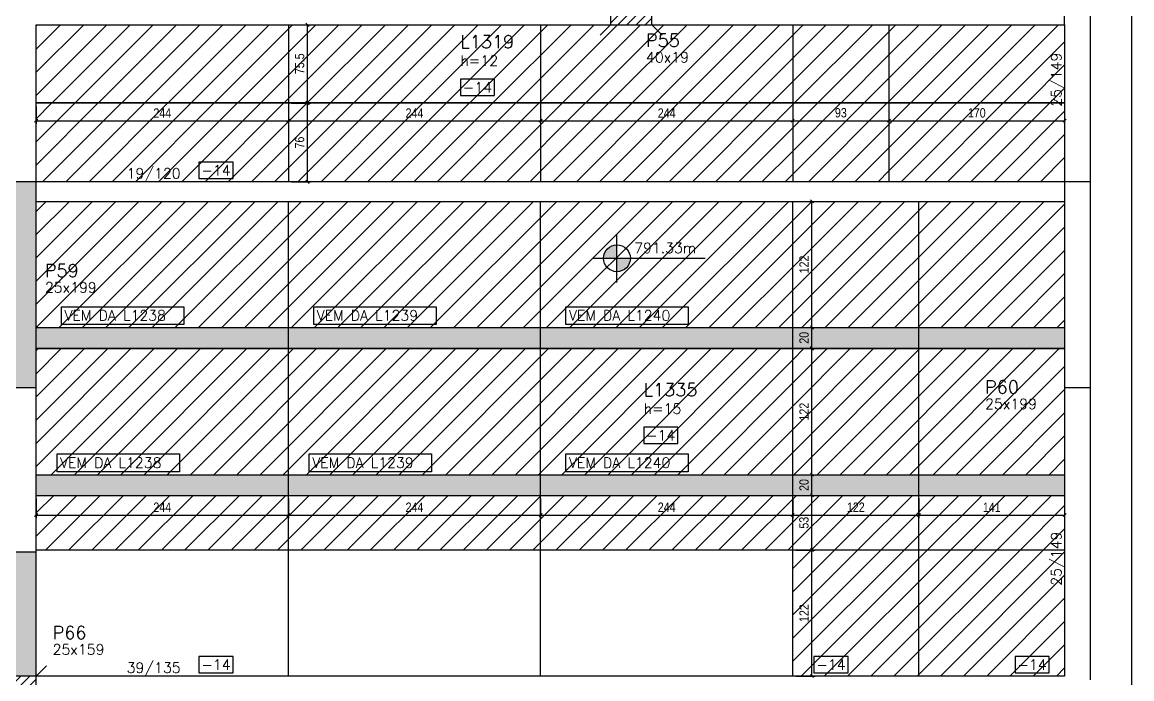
# Model space of a CAD drawing. Extents: x -3557 to 8661, y -614 to 3008.
# Drawn here: x 6083 to 7157, y 728 to 1363 of the extents above; entities that cross this region are included whole.
import ezdxf
from ezdxf.enums import TextEntityAlignment as Align

# ---------------------------------------------------------------- set-up
doc = ezdxf.new("R2010")
doc.units = 0
for name, color, linetype in [('COTA', 241, 'Continuous'), ('F-LAJES', 3, 'Continuous'), ('F-LAJES-DIM', 2, 'Continuous'), ('F-LAJES-NOME', 4, 'Continuous'), ('F-NÍVEL-PLANTA', 2, 'Continuous'), ('F-PILARES-DIM', 172, 'Continuous'), ('F-PILARES-HACH', 174, 'Continuous'), ('F-PILARES-M', 170, 'Continuous'), ('F-PILARES-N', 170, 'Continuous'), ('F-PILARES-NASCE', 4, 'Continuous'), ('F-PILARES-NOME', 170, 'Continuous'), ('F-TEXTO', 6, 'Continuous'), ('F-VIGAS', 3, 'Continuous'), ('F-VIGAS-DIM', 2, 'Continuous'), ('Painéis', 200, 'Continuous')]:
    doc.layers.add(name, color=color, linetype=linetype)
doc.layers.add('F-DESNIVEL-3', color=7, linetype='Continuous', true_color=0xd5c7ff)
doc.layers.add('Hachura', color=251, linetype='Continuous', lineweight=9)
doc.styles.add('COTA TECNICA-50', font='techl___.ttf', dxfattribs={"height": 9})
doc.styles.add('MCP', font='romans.shx')
doc.dimstyles.new('COTA PAINEL-50', dxfattribs={"dimtxt": 9, "dimasz": 3, "dimexe": 3, "dimexo": 3, "dimgap": 3, "dimtad": 1, "dimdec": 1, "dimzin": 12, "dimdsep": 46, "dimtxsty": 'COTA TECNICA-50', "dimblk1": 'OBLIQUE', "dimblk2": 'OBLIQUE', "dimsah": 1, "dimcen": 0.9, "dimclrd": 4, "dimclre": 4, "dimclrt": 240, "dimadec": 1, "dimazin": 3, "dimtfac": 1, "dimtdec": 1, "dimtmove": 0, "dimatfit": 3, "dimfxl": 1, "dimtolj": 1, "dimtzin": 12, "dimarcsym": 0})
pattern_1 = [(45, (3857.195, 715.201), (-4.419417, 4.419417), [])]

# ---------------------------------------------------------------- blocks, each defined once
blk = doc.blocks.new('*U498')
at = {"layer": 'F-LAJES-DIM', "color": 1}
blk.add_lwpolyline([(0, 0), (33, 0), (33, 16), (0, 16)], close=True, dxfattribs=at)
at = {"layer": 'F-LAJES-DIM', "style": 'MCP'}
blk.add_attdef('DIM', text='', height=10, dxfattribs=at).set_placement((16.5, 8), align=Align.MIDDLE_CENTER)
blk = doc.blocks.new('*U499')
at = {"layer": 'F-LAJES-DIM', "color": 1}
blk.add_lwpolyline([(0, 0), (33, 0), (33, 16), (0, 16)], close=True, dxfattribs=at)
at = {"layer": 'F-LAJES-DIM', "style": 'MCP'}
blk.add_attdef('DIM', text='', height=10, dxfattribs=at).set_placement((16.5, 8), align=Align.MIDDLE_CENTER)
blk = doc.blocks.new('*U505')
at = {"layer": 'F-VIGAS-DIM', "color": 1}
blk.add_lwpolyline([(0, 0), (33, 0), (33, 16), (0, 16)], close=True, dxfattribs=at)
at = {"layer": 'F-VIGAS-DIM', "style": 'MCP'}
blk.add_attdef('DIM', text='', height=10, dxfattribs=at).set_placement((16.5, 8), align=Align.MIDDLE_CENTER)
blk = doc.blocks.new('*U506')
at = {"layer": 'F-VIGAS-DIM', "color": 1}
blk.add_lwpolyline([(0, 0), (33, 0), (33, 16), (0, 16)], close=True, dxfattribs=at)
at = {"layer": 'F-VIGAS-DIM', "style": 'MCP'}
blk.add_attdef('DIM', text='', height=10, dxfattribs=at).set_placement((16.5, 8), align=Align.MIDDLE_CENTER)
blk = doc.blocks.new('*U527')
at = {"layer": 'F-VIGAS-DIM', "color": 1}
blk.add_lwpolyline([(0, 0), (33, 0), (33, 16), (0, 16)], close=True, dxfattribs=at)
at = {"layer": 'F-VIGAS-DIM', "style": 'MCP'}
blk.add_attdef('DIM', text='', height=10, dxfattribs=at).set_placement((16.5, 8), align=Align.MIDDLE_CENTER)
blk = doc.blocks.new('*U529')
at = {"layer": 'F-VIGAS-DIM', "color": 1}
blk.add_lwpolyline([(0, 0), (33, 0), (33, 16), (0, 16)], close=True, dxfattribs=at)
at = {"layer": 'F-VIGAS-DIM', "style": 'MCP'}
blk.add_attdef('DIM', text='', height=10, dxfattribs=at).set_placement((16.5, 8), align=Align.MIDDLE_CENTER)
blk = doc.blocks.new('Nível - Planta')
at = {"layer": 'F-NÍVEL-PLANTA'}
h = blk.add_hatch(color=71, dxfattribs=at)
h.paths.add_polyline_path([(0, 0), (0, 0.26, 0.414214), (-0.26, 0)])
h.paths.add_polyline_path([(0.26, 0), (0, 0), (0, -0.26, 0.414214)])
for p, q in [((0, -0.469), (0, 0.469)), ((-0.469, 0), (1.704, 0))]:
    blk.add_line(p, q, dxfattribs=at)
blk.add_circle((0, 0), 0.26, dxfattribs=at)
at = {"layer": 'F-TEXTO', "color": 3, "style": 'MCP'}
blk.add_attdef('NÍVEL', (0.333, 0.102), '', height=0.2, dxfattribs=at)
blk = doc.blocks.new('_Oblique')
at = {"color": 0, "linetype": 'ByBlock', "lineweight": -2}
blk.add_line((-0.5, -0.5), (0.5, 0.5), dxfattribs=at)
blk = doc.blocks.new('*D656')
at = {"layer": 'COTA', "color": 4, "lineweight": -2, "transparency": 16777216}
for p, q in [((6096.7, 902.2), (6096.7, 883.1)), ((6340.7, 902.2), (6340.7, 883.1)), ((6096.7, 886.1), (6340.7, 886.1))]:
    blk.add_line(p, q, dxfattribs=at)
at = {"layer": 'Defpoints', "color": 0, "transparency": 16777216}
for p in [(6096.7, 905.2), (6340.7, 905.2), (6340.7, 886.1)]:
    blk.add_point(p, dxfattribs=at)
at = {"layer": 'COTA', "color": 4, "lineweight": -2, "transparency": 16777216, "xscale": 3, "yscale": 3, "zscale": 3, "rotation": 180}
blk.add_blockref('_Oblique', (6096.7, 886.1), dxfattribs=at)
at = {"layer": 'COTA', "color": 4, "lineweight": -2, "transparency": 16777216, "xscale": 3, "yscale": 3, "zscale": 3}
blk.add_blockref('_Oblique', (6340.7, 886.1), dxfattribs=at)
at = {"layer": 'COTA', "color": 240, "transparency": 16777216, "insert": (6218.7, 893.7), "char_height": 9, "attachment_point": 5, "style": 'COTA TECNICA-50'}
blk.add_mtext('\\A1;244', dxfattribs=at)
blk = doc.blocks.new('*D657')
at = {"layer": 'COTA', "color": 4, "lineweight": -2, "transparency": 16777216}
for p, q in [((6340.7, 902.2), (6340.7, 883.1)), ((6584.7, 902.2), (6584.7, 883.1)), ((6340.7, 886.1), (6584.7, 886.1))]:
    blk.add_line(p, q, dxfattribs=at)
at = {"layer": 'Defpoints', "color": 0, "transparency": 16777216}
for p in [(6340.7, 905.2), (6584.7, 905.2), (6584.7, 886.1)]:
    blk.add_point(p, dxfattribs=at)
at = {"layer": 'COTA', "color": 4, "lineweight": -2, "transparency": 16777216, "xscale": 3, "yscale": 3, "zscale": 3, "rotation": 180}
blk.add_blockref('_Oblique', (6340.7, 886.1), dxfattribs=at)
at = {"layer": 'COTA', "color": 4, "lineweight": -2, "transparency": 16777216, "xscale": 3, "yscale": 3, "zscale": 3}
blk.add_blockref('_Oblique', (6584.7, 886.1), dxfattribs=at)
at = {"layer": 'COTA', "color": 240, "transparency": 16777216, "insert": (6462.7, 893.7), "char_height": 9, "attachment_point": 5, "style": 'COTA TECNICA-50'}
blk.add_mtext('\\A1;244', dxfattribs=at)
blk = doc.blocks.new('*D658')
at = {"layer": 'COTA', "color": 4, "lineweight": -2, "transparency": 16777216}
for p, q in [((6584.7, 902.2), (6584.7, 883.1)), ((6828.7, 902.2), (6828.7, 883.1)), ((6584.7, 886.1), (6828.7, 886.1))]:
    blk.add_line(p, q, dxfattribs=at)
at = {"layer": 'Defpoints', "color": 0, "transparency": 16777216}
for p in [(6584.7, 905.2), (6828.7, 905.2), (6828.7, 886.1)]:
    blk.add_point(p, dxfattribs=at)
at = {"layer": 'COTA', "color": 4, "lineweight": -2, "transparency": 16777216, "xscale": 3, "yscale": 3, "zscale": 3, "rotation": 180}
blk.add_blockref('_Oblique', (6584.7, 886.1), dxfattribs=at)
at = {"layer": 'COTA', "color": 4, "lineweight": -2, "transparency": 16777216, "xscale": 3, "yscale": 3, "zscale": 3}
blk.add_blockref('_Oblique', (6828.7, 886.1), dxfattribs=at)
at = {"layer": 'COTA', "color": 240, "transparency": 16777216, "insert": (6706.7, 893.7), "char_height": 9, "attachment_point": 5, "style": 'COTA TECNICA-50'}
blk.add_mtext('\\A1;244', dxfattribs=at)
blk = doc.blocks.new('*D659')
at = {"layer": 'COTA', "color": 4, "lineweight": -2, "transparency": 16777216}
for p, q in [((6828.7, 902.2), (6828.7, 883.1)), ((6950.7, 902.2), (6950.7, 883.1)), ((6828.7, 886.1), (6950.7, 886.1))]:
    blk.add_line(p, q, dxfattribs=at)
at = {"layer": 'Defpoints', "color": 0, "transparency": 16777216}
for p in [(6828.7, 905.2), (6950.7, 905.2), (6950.7, 886.1)]:
    blk.add_point(p, dxfattribs=at)
at = {"layer": 'COTA', "color": 4, "lineweight": -2, "transparency": 16777216, "xscale": 3, "yscale": 3, "zscale": 3, "rotation": 180}
blk.add_blockref('_Oblique', (6828.7, 886.1), dxfattribs=at)
at = {"layer": 'COTA', "color": 4, "lineweight": -2, "transparency": 16777216, "xscale": 3, "yscale": 3, "zscale": 3}
blk.add_blockref('_Oblique', (6950.7, 886.1), dxfattribs=at)
at = {"layer": 'COTA', "color": 240, "transparency": 16777216, "insert": (6889.7, 893.7), "char_height": 9, "attachment_point": 5, "style": 'COTA TECNICA-50'}
blk.add_mtext('\\A1;122', dxfattribs=at)
blk = doc.blocks.new('*D660')
at = {"layer": 'COTA', "color": 4, "lineweight": -2, "transparency": 16777216}
for p, q in [((6950.7, 902.2), (6950.7, 883.1)), ((7091.7, 902.2), (7091.7, 883.1)), ((6950.7, 886.1), (7091.7, 886.1))]:
    blk.add_line(p, q, dxfattribs=at)
at = {"layer": 'Defpoints', "color": 0, "transparency": 16777216}
for p in [(6950.7, 905.2), (7091.7, 905.2), (7091.7, 886.1)]:
    blk.add_point(p, dxfattribs=at)
at = {"layer": 'COTA', "color": 4, "lineweight": -2, "transparency": 16777216, "xscale": 3, "yscale": 3, "zscale": 3, "rotation": 180}
blk.add_blockref('_Oblique', (6950.7, 886.1), dxfattribs=at)
at = {"layer": 'COTA', "color": 4, "lineweight": -2, "transparency": 16777216, "xscale": 3, "yscale": 3, "zscale": 3}
blk.add_blockref('_Oblique', (7091.7, 886.1), dxfattribs=at)
at = {"layer": 'COTA', "color": 240, "transparency": 16777216, "insert": (7021.2, 893.7), "char_height": 9, "attachment_point": 5, "style": 'COTA TECNICA-50'}
blk.add_mtext('\\A1;141', dxfattribs=at)
blk = doc.blocks.new('*D661')
at = {"layer": 'COTA', "color": 4, "lineweight": -2, "transparency": 16777216}
for p, q in [((6831.7, 852.2), (6850.2, 852.2)), ((6847.2, 730.2), (6847.2, 852.2)), ((6831.7, 730.2), (6850.2, 730.2))]:
    blk.add_line(p, q, dxfattribs=at)
at = {"layer": 'Defpoints', "color": 0, "transparency": 16777216}
for p in [(6828.7, 852.2), (6847.2, 852.2), (6828.7, 730.2)]:
    blk.add_point(p, dxfattribs=at)
at = {"layer": 'COTA', "color": 4, "lineweight": -2, "transparency": 16777216, "xscale": 3, "yscale": 3, "zscale": 3}
for p, rotation in [((6847.2, 852.2), 90), ((6847.2, 730.2), 270)]:
    blk.add_blockref('_Oblique', p, dxfattribs=dict(at, rotation=rotation))
at = {"layer": 'COTA', "color": 240, "transparency": 16777216, "insert": (6839.6, 791.2), "char_height": 9, "attachment_point": 5, "rotation": 90, "style": 'COTA TECNICA-50'}
blk.add_mtext('\\A1;122', dxfattribs=at)
blk = doc.blocks.new('*D662')
at = {"layer": 'COTA', "color": 4, "lineweight": -2, "transparency": 16777216}
for p, q in [((6847.2, 852.2), (6847.2, 905.2)), ((6831.7, 852.2), (6850.2, 852.2))]:
    blk.add_line(p, q, dxfattribs=at)
at = {"layer": 'Defpoints', "color": 0, "transparency": 16777216}
for p in [(6847.2, 905.2), (6847.2, 905.2), (6828.7, 852.2)]:
    blk.add_point(p, dxfattribs=at)
at = {"layer": 'COTA', "color": 4, "lineweight": -2, "transparency": 16777216, "xscale": 3, "yscale": 3, "zscale": 3}
for p, rotation in [((6847.2, 905.2), 90), ((6847.2, 852.2), 270)]:
    blk.add_blockref('_Oblique', p, dxfattribs=dict(at, rotation=rotation))
at = {"layer": 'COTA', "color": 240, "transparency": 16777216, "insert": (6839.5, 878.7), "char_height": 9, "attachment_point": 5, "rotation": 90, "style": 'COTA TECNICA-50'}
blk.add_mtext('\\A1;53', dxfattribs=at)
blk = doc.blocks.new('*D663')
at = {"layer": 'COTA', "color": 4, "lineweight": -2, "transparency": 16777216}
blk.add_line((6847.2, 905.2), (6847.2, 925.2), dxfattribs=at)
at = {"layer": 'Defpoints', "color": 0, "transparency": 16777216}
for p in [(6847.2, 925.2), (6847.2, 925.2), (6847.2, 905.2)]:
    blk.add_point(p, dxfattribs=at)
at = {"layer": 'COTA', "color": 4, "lineweight": -2, "transparency": 16777216, "xscale": 3, "yscale": 3, "zscale": 3}
for p, rotation in [((6847.2, 925.2), 90), ((6847.2, 905.2), 270)]:
    blk.add_blockref('_Oblique', p, dxfattribs=dict(at, rotation=rotation))
at = {"layer": 'COTA', "color": 240, "transparency": 16777216, "insert": (6839.6, 915.2), "char_height": 9, "attachment_point": 5, "rotation": 90, "style": 'COTA TECNICA-50'}
blk.add_mtext('\\A1;20', dxfattribs=at)
blk = doc.blocks.new('*D664')
at = {"layer": 'COTA', "color": 4, "lineweight": -2, "transparency": 16777216}
blk.add_line((6847.2, 925.2), (6847.2, 1047.2), dxfattribs=at)
at = {"layer": 'Defpoints', "color": 0, "transparency": 16777216}
for p in [(6847.2, 1047.2), (6847.2, 1047.2), (6847.2, 925.2)]:
    blk.add_point(p, dxfattribs=at)
at = {"layer": 'COTA', "color": 4, "lineweight": -2, "transparency": 16777216, "xscale": 3, "yscale": 3, "zscale": 3}
for p, rotation in [((6847.2, 1047.2), 90), ((6847.2, 925.2), 270)]:
    blk.add_blockref('_Oblique', p, dxfattribs=dict(at, rotation=rotation))
at = {"layer": 'COTA', "color": 240, "transparency": 16777216, "insert": (6839.6, 986.2), "char_height": 9, "attachment_point": 5, "rotation": 90, "style": 'COTA TECNICA-50'}
blk.add_mtext('\\A1;122', dxfattribs=at)
blk = doc.blocks.new('*D665')
at = {"layer": 'COTA', "color": 4, "lineweight": -2, "transparency": 16777216}
blk.add_line((6847.2, 1047.7), (6847.2, 1067.7), dxfattribs=at)
at = {"layer": 'Defpoints', "color": 0, "transparency": 16777216}
for p in [(6847.2, 1067.7), (6847.2, 1067.7), (6847.2, 1047.7)]:
    blk.add_point(p, dxfattribs=at)
at = {"layer": 'COTA', "color": 4, "lineweight": -2, "transparency": 16777216, "xscale": 3, "yscale": 3, "zscale": 3}
for p, rotation in [((6847.2, 1067.7), 90), ((6847.2, 1047.7), 270)]:
    blk.add_blockref('_Oblique', p, dxfattribs=dict(at, rotation=rotation))
at = {"layer": 'COTA', "color": 240, "transparency": 16777216, "insert": (6839.6, 1057.7), "char_height": 9, "attachment_point": 5, "rotation": 90, "style": 'COTA TECNICA-50'}
blk.add_mtext('\\A1;20', dxfattribs=at)
blk = doc.blocks.new('*D666')
at = {"layer": 'COTA', "color": 4, "lineweight": -2, "transparency": 16777216}
for p, q in [((6831.7, 1189.7), (6850.2, 1189.7)), ((6847.2, 1067.7), (6847.2, 1189.7))]:
    blk.add_line(p, q, dxfattribs=at)
at = {"layer": 'Defpoints', "color": 0, "transparency": 16777216}
for p in [(6828.7, 1189.7), (6847.2, 1189.7), (6847.2, 1067.7)]:
    blk.add_point(p, dxfattribs=at)
at = {"layer": 'COTA', "color": 4, "lineweight": -2, "transparency": 16777216, "xscale": 3, "yscale": 3, "zscale": 3}
for p, rotation in [((6847.2, 1189.7), 90), ((6847.2, 1067.7), 270)]:
    blk.add_blockref('_Oblique', p, dxfattribs=dict(at, rotation=rotation))
at = {"layer": 'COTA', "color": 240, "transparency": 16777216, "insert": (6839.6, 1128.7), "char_height": 9, "attachment_point": 5, "rotation": 90, "style": 'COTA TECNICA-50'}
blk.add_mtext('\\A1;122', dxfattribs=at)
blk = doc.blocks.new('*D706')
at = {"layer": 'COTA', "color": 4, "lineweight": -2, "transparency": 16777216}
for p, q in [((6096.7, 1281.7), (6096.7, 1264.8)), ((6340.7, 1281.7), (6340.7, 1264.8)), ((6096.7, 1267.8), (6340.7, 1267.8))]:
    blk.add_line(p, q, dxfattribs=at)
at = {"layer": 'Defpoints', "color": 0, "transparency": 16777216}
for p in [(6096.7, 1284.7), (6340.7, 1284.7), (6340.7, 1267.8)]:
    blk.add_point(p, dxfattribs=at)
at = {"layer": 'COTA', "color": 4, "lineweight": -2, "transparency": 16777216, "xscale": 3, "yscale": 3, "zscale": 3, "rotation": 180}
blk.add_blockref('_Oblique', (6096.7, 1267.8), dxfattribs=at)
at = {"layer": 'COTA', "color": 4, "lineweight": -2, "transparency": 16777216, "xscale": 3, "yscale": 3, "zscale": 3}
blk.add_blockref('_Oblique', (6340.7, 1267.8), dxfattribs=at)
at = {"layer": 'COTA', "color": 240, "transparency": 16777216, "insert": (6218.7, 1275.3), "char_height": 9, "attachment_point": 5, "style": 'COTA TECNICA-50'}
blk.add_mtext('\\A1;244', dxfattribs=at)
blk = doc.blocks.new('*D707')
at = {"layer": 'COTA', "color": 4, "lineweight": -2, "transparency": 16777216}
for p, q in [((6340.7, 1281.7), (6340.7, 1264.8)), ((6584.7, 1281.7), (6584.7, 1264.8)), ((6340.7, 1267.8), (6584.7, 1267.8))]:
    blk.add_line(p, q, dxfattribs=at)
at = {"layer": 'Defpoints', "color": 0, "transparency": 16777216}
for p in [(6340.7, 1284.7), (6584.7, 1284.7), (6584.7, 1267.8)]:
    blk.add_point(p, dxfattribs=at)
at = {"layer": 'COTA', "color": 4, "lineweight": -2, "transparency": 16777216, "xscale": 3, "yscale": 3, "zscale": 3, "rotation": 180}
blk.add_blockref('_Oblique', (6340.7, 1267.8), dxfattribs=at)
at = {"layer": 'COTA', "color": 4, "lineweight": -2, "transparency": 16777216, "xscale": 3, "yscale": 3, "zscale": 3}
blk.add_blockref('_Oblique', (6584.7, 1267.8), dxfattribs=at)
at = {"layer": 'COTA', "color": 240, "transparency": 16777216, "insert": (6462.7, 1275.3), "char_height": 9, "attachment_point": 5, "style": 'COTA TECNICA-50'}
blk.add_mtext('\\A1;244', dxfattribs=at)
blk = doc.blocks.new('*D708')
at = {"layer": 'COTA', "color": 4, "lineweight": -2, "transparency": 16777216}
for p, q in [((6343.7, 1284.7), (6362.2, 1284.7)), ((6359.2, 1208.7), (6359.2, 1284.7)), ((6343.7, 1208.7), (6362.2, 1208.7))]:
    blk.add_line(p, q, dxfattribs=at)
at = {"layer": 'Defpoints', "color": 0, "transparency": 16777216}
for p in [(6340.7, 1284.7), (6359.2, 1284.7), (6340.7, 1208.7)]:
    blk.add_point(p, dxfattribs=at)
at = {"layer": 'COTA', "color": 4, "lineweight": -2, "transparency": 16777216, "xscale": 3, "yscale": 3, "zscale": 3}
for p, rotation in [((6359.2, 1284.7), 90), ((6359.2, 1208.7), 270)]:
    blk.add_blockref('_Oblique', p, dxfattribs=dict(at, rotation=rotation))
at = {"layer": 'COTA', "color": 240, "transparency": 16777216, "insert": (6351.6, 1246.7), "char_height": 9, "attachment_point": 5, "rotation": 90, "style": 'COTA TECNICA-50'}
blk.add_mtext('\\A1;76', dxfattribs=at)
blk = doc.blocks.new('*D709')
at = {"layer": 'COTA', "color": 4, "lineweight": -2, "transparency": 16777216}
for p, q in [((6343.7, 1360.7), (6362.2, 1360.7)), ((6359.2, 1285.2), (6359.2, 1360.7)), ((6343.7, 1285.2), (6362.2, 1285.2))]:
    blk.add_line(p, q, dxfattribs=at)
at = {"layer": 'Defpoints', "color": 0, "transparency": 16777216}
for p in [(6340.7, 1360.7), (6359.2, 1360.7), (6340.7, 1285.2)]:
    blk.add_point(p, dxfattribs=at)
at = {"layer": 'COTA', "color": 4, "lineweight": -2, "transparency": 16777216, "xscale": 3, "yscale": 3, "zscale": 3}
for p, rotation in [((6359.2, 1360.7), 90), ((6359.2, 1285.2), 270)]:
    blk.add_blockref('_Oblique', p, dxfattribs=dict(at, rotation=rotation))
at = {"layer": 'COTA', "color": 240, "transparency": 16777216, "insert": (6351.6, 1323), "char_height": 9, "attachment_point": 5, "rotation": 90, "style": 'COTA TECNICA-50'}
blk.add_mtext('\\A1;75.5', dxfattribs=at)
blk = doc.blocks.new('*D710')
at = {"layer": 'COTA', "color": 4, "lineweight": -2, "transparency": 16777216}
for p, q in [((6584.7, 1281.7), (6584.7, 1264.8)), ((6828.7, 1281.7), (6828.7, 1264.8)), ((6584.7, 1267.8), (6828.7, 1267.8))]:
    blk.add_line(p, q, dxfattribs=at)
at = {"layer": 'Defpoints', "color": 0, "transparency": 16777216}
for p in [(6584.7, 1284.7), (6828.7, 1284.7), (6828.7, 1267.8)]:
    blk.add_point(p, dxfattribs=at)
at = {"layer": 'COTA', "color": 4, "lineweight": -2, "transparency": 16777216, "xscale": 3, "yscale": 3, "zscale": 3, "rotation": 180}
blk.add_blockref('_Oblique', (6584.7, 1267.8), dxfattribs=at)
at = {"layer": 'COTA', "color": 4, "lineweight": -2, "transparency": 16777216, "xscale": 3, "yscale": 3, "zscale": 3}
blk.add_blockref('_Oblique', (6828.7, 1267.8), dxfattribs=at)
at = {"layer": 'COTA', "color": 240, "transparency": 16777216, "insert": (6706.7, 1275.3), "char_height": 9, "attachment_point": 5, "style": 'COTA TECNICA-50'}
blk.add_mtext('\\A1;244', dxfattribs=at)
blk = doc.blocks.new('*D711')
at = {"layer": 'COTA', "color": 4, "lineweight": -2, "transparency": 16777216}
for p, q in [((6828.7, 1281.7), (6828.7, 1264.8)), ((6921.7, 1281.7), (6921.7, 1264.8)), ((6828.7, 1267.8), (6921.7, 1267.8))]:
    blk.add_line(p, q, dxfattribs=at)
at = {"layer": 'Defpoints', "color": 0, "transparency": 16777216}
for p in [(6828.7, 1284.7), (6921.7, 1284.7), (6921.7, 1267.8)]:
    blk.add_point(p, dxfattribs=at)
at = {"layer": 'COTA', "color": 4, "lineweight": -2, "transparency": 16777216, "xscale": 3, "yscale": 3, "zscale": 3, "rotation": 180}
blk.add_blockref('_Oblique', (6828.7, 1267.8), dxfattribs=at)
at = {"layer": 'COTA', "color": 4, "lineweight": -2, "transparency": 16777216, "xscale": 3, "yscale": 3, "zscale": 3}
blk.add_blockref('_Oblique', (6921.7, 1267.8), dxfattribs=at)
at = {"layer": 'COTA', "color": 240, "transparency": 16777216, "insert": (6875.2, 1275.5), "char_height": 9, "attachment_point": 5, "style": 'COTA TECNICA-50'}
blk.add_mtext('\\A1;93', dxfattribs=at)
blk = doc.blocks.new('*D712')
at = {"layer": 'COTA', "color": 4, "lineweight": -2, "transparency": 16777216}
for p, q in [((6921.7, 1281.7), (6921.7, 1264.8)), ((7091.7, 1281.7), (7091.7, 1264.8)), ((6921.7, 1267.8), (7091.7, 1267.8))]:
    blk.add_line(p, q, dxfattribs=at)
at = {"layer": 'Defpoints', "color": 0, "transparency": 16777216}
for p in [(6921.7, 1284.7), (7091.7, 1284.7), (7091.7, 1267.8)]:
    blk.add_point(p, dxfattribs=at)
at = {"layer": 'COTA', "color": 4, "lineweight": -2, "transparency": 16777216, "xscale": 3, "yscale": 3, "zscale": 3, "rotation": 180}
blk.add_blockref('_Oblique', (6921.7, 1267.8), dxfattribs=at)
at = {"layer": 'COTA', "color": 4, "lineweight": -2, "transparency": 16777216, "xscale": 3, "yscale": 3, "zscale": 3}
blk.add_blockref('_Oblique', (7091.7, 1267.8), dxfattribs=at)
at = {"layer": 'COTA', "color": 240, "transparency": 16777216, "insert": (7006.7, 1275.4), "char_height": 9, "attachment_point": 5, "style": 'COTA TECNICA-50'}
blk.add_mtext('\\A1;170', dxfattribs=at)

msp = doc.modelspace()

# ---------------------------------------------------------------- hatches: boundary and pattern name
at = {"layer": 'F-DESNIVEL-3', "linetype": 'Continuous'}
msp.add_hatch(color=256, dxfattribs=at).paths.add_polyline_path([(6071.7, 1009.7), (6096.7, 1009.7), (6096.7, 1208.7), (6071.7, 1208.7)], flags=16)
h = msp.add_hatch(color=256, dxfattribs=at)
h.paths.add_polyline_path([(6071.7, 691.2), (6096.7, 691.2), (6096.7, 850.2), (6071.7, 850.2)], flags=16)
h.paths.add_polyline_path([(6071.7, 691.2), (6096.7, 691.2), (6096.7, 730.2), (6071.7, 730.2)], flags=0)
at = {"layer": 'F-PILARES-HACH', "linetype": 'Continuous'}
h = msp.add_hatch(dxfattribs=at)
h.set_pattern_fill('ANSI31', color=256, scale=50, style=0)
h.set_pattern_definition(pattern_1)
h.paths.add_polyline_path([(6652.2, 1360.7), (6692.2, 1360.7), (6692.2, 1379.7), (6652.2, 1379.7)], flags=16)
h = msp.add_hatch(dxfattribs=at)
h.set_pattern_fill('ANSI31', color=256, scale=50, style=0)
h.set_pattern_definition(pattern_1)
h.paths.add_polyline_path([(6017.7, 691.2), (6096.7, 691.2), (6096.7, 730.2), (6017.7, 730.2)], flags=16)
at = {"layer": 'Hachura', "linetype": 'ByBlock'}
h = msp.add_hatch(dxfattribs=at)
h.set_pattern_fill('ANSI31', color=256, scale=5)
h.paths.add_polyline_path([(5152.2, 1360.7), (5152.2, 1285.2), (5396.2, 1285.2), (5396.2, 1360.7)])
h.paths.add_polyline_path([(5352.2, 1208.7), (5371.2, 1208.7), (5396.2, 1208.7), (5396.2, 1284.7), (5152.2, 1284.7), (5152.2, 1208.7)])
h.paths.add_polyline_path([(5580.7, 1208.7), (5640.2, 1208.7), (5640.2, 1284.7), (5396.2, 1284.7), (5396.2, 1208.7)])
h.paths.add_polyline_path([(5640.2, 1285.2), (5640.2, 1360.7), (5396.2, 1360.7), (5396.2, 1285.2)])
h.paths.add_polyline_path([(5884.2, 1285.2), (5884.2, 1360.7), (5689.2, 1360.7), (5640.2, 1360.7), (5640.2, 1285.2)])
h.paths.add_polyline_path([(5884.2, 1208.7), (5884.2, 1284.7), (5640.2, 1284.7), (5640.2, 1208.7), (5790.2, 1208.7), (5809.2, 1208.7)])
h.paths.add_polyline_path([(6096.7, 1284.7), (6096.7, 1208.7), (6340.7, 1208.7), (6340.7, 1284.7)])
h.paths.add_polyline_path([(6096.7, 1360.7), (6096.7, 1285.2), (6340.7, 1285.2), (6340.7, 1360.7)])
h.paths.add_polyline_path([(6427.7, 1360.7), (6340.7, 1360.7), (6340.7, 1285.2), (6584.7, 1285.2), (6584.7, 1360.7)])
h.paths.add_polyline_path([(6584.7, 1208.7), (6584.7, 1284.7), (6340.7, 1284.7), (6340.7, 1208.7)])
h.paths.add_polyline_path([(6584.7, 1284.7), (6584.7, 1208.7), (6828.7, 1208.7), (6828.7, 1284.7)])
h.paths.add_polyline_path([(6828.7, 1285.2), (6828.7, 1360.7), (6692.2, 1360.7), (6652.2, 1360.7), (6584.7, 1360.7), (6584.7, 1285.2)])
h = msp.add_hatch(dxfattribs=at)
h.set_pattern_fill('ANSI31', color=256, scale=5)
h.paths.add_polyline_path([(6921.7, 1360.7), (6828.7, 1360.7), (6828.7, 1285.2), (6921.7, 1285.2)])
h.paths.add_polyline_path([(6828.7, 1284.7), (6828.7, 1208.7), (6921.7, 1208.7), (6921.7, 1284.7)])
h = msp.add_hatch(dxfattribs=at)
h.set_pattern_fill('ANSI31', color=256, scale=5)
h.paths.add_polyline_path([(6921.7, 1360.7), (6921.7, 1285.2), (7091.7, 1285.2), (7091.7, 1360.7)])
h.paths.add_polyline_path([(7091.7, 1208.7), (7091.7, 1284.7), (6921.7, 1284.7), (6921.7, 1208.7)])
h = msp.add_hatch(dxfattribs=at)
h.set_pattern_fill('ANSI31', color=256, scale=5)
h.paths.add_polyline_path([(6340.7, 1189.7), (6096.7, 1189.7), (6096.7, 1067.7), (6340.7, 1067.7)])
h.paths.add_polyline_path([(6584.7, 1189.7), (6340.7, 1189.7), (6340.7, 1067.7), (6584.7, 1067.7)])
h.paths.add_polyline_path([(6828.7, 1067.7), (6828.7, 1189.7), (6584.7, 1189.7), (6584.7, 1067.7)])
h.paths.add_polyline_path([(6828.7, 1047.2), (6584.7, 1047.2), (6584.7, 925.2), (6828.7, 925.2)])
h.paths.add_polyline_path([(6584.7, 1047.2), (6340.7, 1047.2), (6340.7, 925.2), (6584.7, 925.2)])
h.paths.add_polyline_path([(6340.7, 925.2), (6340.7, 1047.2), (6096.7, 1047.2), (6096.7, 1009.7), (6096.7, 925.2)])
h = msp.add_hatch(dxfattribs=at)
h.set_pattern_fill('ANSI31', color=256, scale=5)
h.paths.add_polyline_path([(6950.7, 1067.7), (6950.7, 1189.7), (6828.7, 1189.7), (6828.7, 1067.7)])
h.paths.add_polyline_path([(6828.7, 1047.2), (6828.7, 925.2), (6950.7, 925.2), (6950.7, 1047.2)])
h.paths.add_polyline_path([(6828.7, 852.2), (6828.7, 730.2), (6886.2, 730.2), (6950.7, 730.2), (6950.7, 852.2)])
h.paths.add_polyline_path([(6950.7, 852.2), (6950.7, 730.2), (7091.7, 730.2), (7091.7, 852.2)])
h.paths.add_polyline_path([(7091.7, 925.2), (7091.7, 1009.7), (7091.7, 1047.2), (6950.7, 1047.2), (6950.7, 925.2)])
h.paths.add_polyline_path([(7091.7, 1067.7), (7091.7, 1189.7), (6950.7, 1189.7), (6950.7, 1067.7)])
h = msp.add_hatch(color=256, dxfattribs=at)
h.dxf.hatch_style = 1
h.paths.add_polyline_path([(6340.7, 1047.7), (6340.7, 1067.7), (6096.7, 1067.7), (6096.7, 1047.7)])
h.paths.add_polyline_path([(6584.7, 1047.7), (6584.7, 1067.7), (6340.7, 1067.7), (6340.7, 1047.7)])
h.paths.add_polyline_path([(6828.7, 1047.7), (6828.7, 1067.7), (6584.7, 1067.7), (6584.7, 1047.7)])
h.paths.add_polyline_path([(6950.7, 1047.7), (6950.7, 1067.7), (6828.7, 1067.7), (6828.7, 1047.7)])
h.paths.add_polyline_path([(6950.7, 1067.7), (6950.7, 1047.7), (7091.7, 1047.7), (7091.7, 1067.7)])
h.paths.add_polyline_path([(6950.7, 925.2), (6950.7, 905.2), (7091.7, 905.2), (7091.7, 925.2)])
h.paths.add_polyline_path([(6828.7, 925.2), (6828.7, 905.2), (6950.7, 905.2), (6950.7, 925.2)])
h.paths.add_polyline_path([(6828.7, 905.2), (6828.7, 925.2), (6584.7, 925.2), (6584.7, 905.2)])
h.paths.add_polyline_path([(6584.7, 905.2), (6584.7, 925.2), (6340.7, 925.2), (6340.7, 905.2)])
h.paths.add_polyline_path([(6340.7, 905.2), (6340.7, 925.2), (6096.7, 925.2), (6096.7, 905.2)])
h = msp.add_hatch(dxfattribs=at)
h.set_pattern_fill('ANSI31', color=256, scale=5)
h.paths.add_polyline_path([(6340.7, 852.2), (6340.7, 905.2), (6096.7, 905.2), (6096.7, 852.2)])
h.paths.add_polyline_path([(6584.7, 852.2), (6584.7, 905.2), (6340.7, 905.2), (6340.7, 852.2)])
h.paths.add_polyline_path([(6828.7, 852.2), (6828.7, 905.2), (6584.7, 905.2), (6584.7, 852.2)])
h.paths.add_polyline_path([(6950.7, 852.2), (6950.7, 905.2), (6828.7, 905.2), (6828.7, 852.2)])
h.paths.add_polyline_path([(7091.7, 852.2), (7091.7, 905.2), (6950.7, 905.2), (6950.7, 852.2)])

# ---------------------------------------------------------------- linework, layer by layer
at = {"linetype": 'Continuous'}
for points in [[(6121.2, 1087.76), (6239.58, 1087.76), (6239.58, 1070.42), (6121.2, 1070.42)], [(6365.2, 1087.76), (6483.58, 1087.76), (6483.58, 1070.42), (6365.2, 1070.42)], [(6609.2, 1087.76), (6727.58, 1087.76), (6727.58, 1070.42), (6609.2, 1070.42)], [(6116.91, 945.26), (6235.29, 945.26), (6235.29, 927.92), (6116.91, 927.92)], [(6360.91, 945.26), (6479.29, 945.26), (6479.29, 927.92), (6360.91, 927.92)], [(6609.2, 945.26), (6727.58, 945.26), (6727.58, 927.92), (6609.2, 927.92)]]:
    msp.add_lwpolyline(points, close=True, dxfattribs=at)
at = {"layer": 'F-LAJES', "linetype": 'Continuous'}
msp.add_line((7156.7, 691.2), (7156.7, 2152.2), dxfattribs=at)
at = {"layer": 'F-PILARES-M', "linetype": 'Continuous'}
for points in [[(6071.7, 1009.7), (6096.7, 1009.7), (6096.7, 1208.7), (6071.7, 1208.7), (6071.7, 1009.7)], [(7091.7, 1009.7), (7116.7, 1009.7), (7116.7, 1208.7), (7091.7, 1208.7), (7091.7, 1009.7)], [(6071.7, 691.2), (6096.7, 691.2), (6096.7, 850.2), (6071.7, 850.2), (6071.7, 691.2)]]:
    msp.add_lwpolyline(points, dxfattribs=at)
at = {"layer": 'F-PILARES-N', "linetype": 'Continuous'}
for points in [[(6652.2, 1360.7), (6692.2, 1360.7), (6692.2, 1379.7), (6652.2, 1379.7), (6652.2, 1360.7)], [(6017.7, 691.2), (6096.7, 691.2), (6096.7, 730.2), (6017.7, 730.2), (6017.7, 691.2)]]:
    msp.add_lwpolyline(points, dxfattribs=at)
at = {"layer": 'F-PILARES-NASCE', "linetype": 'Continuous'}
for p, q in [((6652.2, 1360.7), (6642.2, 1350.7)), ((6692.2, 1360.7), (6702.2, 1350.7)), ((6096.7, 730.2), (6106.7, 740.2))]:
    msp.add_line(p, q, dxfattribs=at)
at = {"layer": 'F-VIGAS'}
for points in [[(7091.7, 1360.7), (7091.7, 1379.7)], [(7116.7, 1208.7), (7116.7, 1370.2)], [(6096.7, 1208.7), (6096.7, 1360.7)], [(6096.7, 1360.7), (6427.7, 1360.7)], [(6427.7, 1360.7), (6652.2, 1360.7)], [(6692.2, 1360.7), (7091.7, 1360.7)], [(7091.7, 1360.7), (7091.7, 1208.7)], [(7091.7, 1208.7), (6096.7, 1208.7)], [(6096.7, 1189.7), (7091.7, 1189.7)], [(6096.7, 850.2), (6096.7, 1009.7)], [(7091.7, 1009.7), (7091.7, 730.2)], [(7116.7, 726.45), (7116.7, 1009.7)], [(6691.7, 730.2), (6096.7, 730.2)], [(6886.2, 730.2), (6691.7, 730.2)], [(7091.7, 730.2), (6886.2, 730.2)]]:
    msp.add_lwpolyline(points, dxfattribs=at)
at = {"layer": 'Painéis'}
for points in [[(6340.7, 1360.7), (6340.7, 1208.7)], [(6584.7, 1360.7), (6584.7, 1208.7)], [(6828.7, 1360.7), (6828.7, 1208.7)], [(6921.7, 1360.7), (6921.7, 1208.7)], [(7091.7, 1285.2), (6096.7, 1285.2)], [(7091.7, 1284.7), (6096.7, 1284.7)], [(6340.7, 730.2), (6340.7, 1189.7)], [(6584.7, 730.2), (6584.7, 1189.7)], [(6828.7, 730.2), (6828.7, 1189.7)], [(6950.7, 730.2), (6950.7, 1189.7)], [(6096.7, 1067.7), (7091.7, 1067.7)], [(6096.7, 1047.7), (7091.7, 1047.7)], [(6096.7, 1047.2), (7091.7, 1047.2)], [(6096.7, 925.2), (7091.7, 925.2)], [(6096.7, 905.2), (7091.7, 905.2)], [(7091.7, 852.2), (6096.7, 852.2)]]:
    msp.add_lwpolyline(points, dxfattribs=at)

# ---------------------------------------------------------------- block references
at = {"layer": 'F-LAJES-DIM', "linetype": 'Continuous'}
for name, p in [('*U498', (6507.19, 1292.14)), ('*U499', (6684.46, 955.27))]:
    msp.add_blockref(name, p, dxfattribs=at).add_auto_attribs({'DIM': '-14'})
at = {"layer": 'F-NÍVEL-PLANTA', "linetype": 'Continuous', "xscale": 50, "yscale": 50, "zscale": 50}
msp.add_blockref('Nível - Planta', (6658.59, 1134.68), dxfattribs=at).add_auto_attribs({'NÍVEL': '791.33m'})
at = {"layer": 'F-VIGAS-DIM', "linetype": 'Continuous'}
for name, p in [('*U529', (6254.2, 1211.83)), ('*U527', (6254.2, 733.33)), ('*U506', (6849.2, 733.33)), ('*U505', (7043.7, 733.33))]:
    msp.add_blockref(name, p, dxfattribs=at).add_auto_attribs({'DIM': '-14'})

# ---------------------------------------------------------------- texts
at = {"linetype": 'Continuous', "style": 'MCP'}
for s, p in [('VEM DA L1238', (6124.1, 1074.29)), ('VEM DA L1239', (6368.1, 1074.29)), ('VEM DA L1240', (6612.1, 1074.29)), ('VEM DA L1238', (6119.81, 931.79)), ('VEM DA L1239', (6363.81, 931.79)), ('VEM DA L1240', (6612.1, 931.79))]:
    msp.add_text(s, height=10, dxfattribs=at).set_placement(p)
at = {"layer": 'F-LAJES-DIM', "linetype": 'Continuous', "style": 'MCP'}
for s, p in [('h=12', (6507.19, 1321.04)), ('h=15', (6684.46, 984.17))]:
    msp.add_text(s, height=10, dxfattribs=at).set_placement(p)
at = {"layer": 'F-LAJES-NOME', "linetype": 'Continuous', "style": 'MCP'}
for s, p in [('L1319', (6507.19, 1338.04)), ('L1335', (6684.46, 1001.17))]:
    msp.add_text(s, height=12.5, dxfattribs=at).set_placement(p)
at = {"layer": 'F-PILARES-DIM', "linetype": 'Continuous', "style": 'MCP'}
for s, p in [('40x19', (6686.7, 1324.34)), ('25x199', (6105.18, 1101.45)), ('25x199', (7014.78, 988.75)), ('25x159', (6112.63, 750.97))]:
    msp.add_text(s, height=10, dxfattribs=at).set_placement(p)
at = {"layer": 'F-PILARES-NOME', "linetype": 'Continuous', "style": 'MCP'}
for s, p in [('P55', (6686.7, 1339.34)), ('P59', (6105.18, 1116.45)), ('P60', (7014.78, 1003.75)), ('P66', (6112.63, 765.97))]:
    msp.add_text(s, height=12.5, dxfattribs=at).set_placement(p)
at = {"layer": 'F-VIGAS-DIM', "linetype": 'Continuous', "style": 'MCP'}
for p in [(7088.57, 1281.39), (7088.57, 817.7)]:
    msp.add_text('25/149', height=10, rotation=90, dxfattribs=at).set_placement(p)
for s, p in [('19/120', (6184.2, 1211.83)), ('39/135', (6184.2, 733.33))]:
    msp.add_text(s, height=10, dxfattribs=at).set_placement(p)

# ---------------------------------------------------------------- dimensions: what is measured, and where the dimension line sits
at = {"layer": 'COTA'}
for base, p1, p2, picture, middle in [((6359.15, 1360.7), (6340.7, 1285.2), (6340.7, 1360.7), '*D709', (6351.55, 1322.95)), ((6847.17, 1189.7), (6847.17, 1067.7), (6828.7, 1189.7), '*D666', (6839.61, 1128.7)), ((6847.17, 1047.2), (6847.17, 925.2), (6847.17, 1047.2), '*D664', (6839.61, 986.2)), ((6847.17, 925.2), (6847.17, 905.2), (6847.17, 925.2), '*D663', (6839.58, 915.2)), ((6847.17, 905.2), (6828.7, 852.2), (6847.17, 905.2), '*D662', (6839.47, 878.7))]:
    dim = msp.add_linear_dim(base=base, p1=p1, p2=p2, angle=90, dimstyle='COTA PAINEL-50', override={"dimtmove": 1}, dxfattribs=at)
    dim.commit()
    dim.dimension.update_dxf_attribs({"geometry": picture, "text_midpoint": middle})
for base, p1, p2, picture, middle in [((6340.7, 1267.78), (6096.7, 1284.7), (6340.7, 1284.7), '*D706', (6218.7, 1275.35)), ((6584.7, 1267.78), (6340.7, 1284.7), (6584.7, 1284.7), '*D707', (6462.7, 1275.35)), ((6921.7, 1267.78), (6828.7, 1284.7), (6921.7, 1284.7), '*D711', (6875.2, 1275.51)), ((6584.7, 886.12), (6340.7, 905.2), (6584.7, 905.2), '*D657', (6462.7, 893.69)), ((6828.7, 886.12), (6584.7, 905.2), (6828.7, 905.2), '*D658', (6706.7, 893.69)), ((6950.7, 886.12), (6828.7, 905.2), (6950.7, 905.2), '*D659', (6889.7, 893.67)), ((7091.7, 886.12), (6950.7, 905.2), (7091.7, 905.2), '*D660', (7021.2, 893.69))]:
    dim = msp.add_linear_dim(base=base, p1=p1, p2=p2, dimstyle='COTA PAINEL-50', override={"dimtmove": 1}, dxfattribs=at)
    dim.commit()
    dim.dimension.update_dxf_attribs({"geometry": picture, "text_midpoint": middle})
for base, p1, p2, picture, middle in [((6359.15, 1284.7), (6340.7, 1208.7), (6340.7, 1284.7), '*D708', (6351.56, 1246.7)), ((6847.17, 1067.7), (6847.17, 1047.7), (6847.17, 1067.7), '*D665', (6839.58, 1057.7)), ((6847.17, 852.2), (6828.7, 730.2), (6828.7, 852.2), '*D661', (6839.61, 791.2))]:
    dim = msp.add_linear_dim(base=base, p1=p1, p2=p2, angle=90, dimstyle='COTA PAINEL-50', dxfattribs=at)
    dim.commit()
    dim.dimension.update_dxf_attribs({"geometry": picture, "text_midpoint": middle})
for base, p1, p2, picture, middle in [((6828.7, 1267.78), (6584.7, 1284.7), (6828.7, 1284.7), '*D710', (6706.7, 1275.35)), ((7091.7, 1267.78), (6921.7, 1284.7), (7091.7, 1284.7), '*D712', (7006.7, 1275.37)), ((6340.7, 886.12), (6096.7, 905.2), (6340.7, 905.2), '*D656', (6218.7, 893.69))]:
    dim = msp.add_linear_dim(base=base, p1=p1, p2=p2, dimstyle='COTA PAINEL-50', dxfattribs=at)
    dim.commit()
    dim.dimension.update_dxf_attribs({"geometry": picture, "text_midpoint": middle})

doc.saveas('drawing.dxf')
